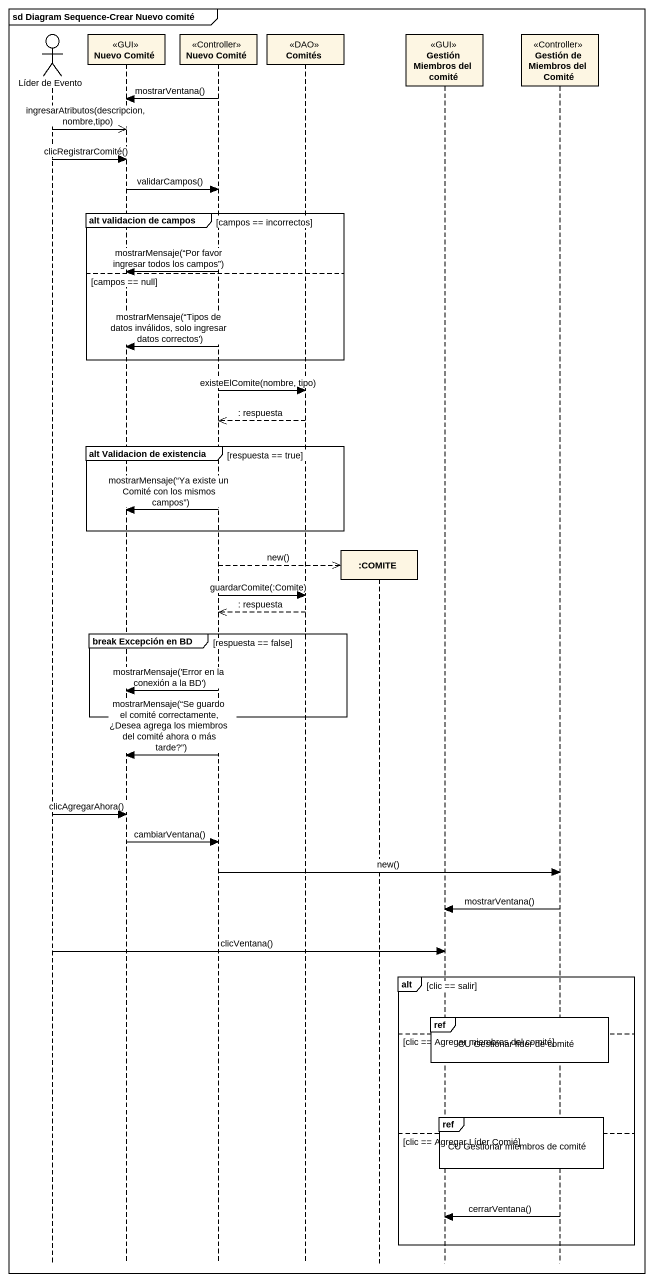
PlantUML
@startuml
mainframe sd Diagram Sequence-Crear Nuevo comité
hide footbox
actor "Líder de Evento" as Líder_de_Evento
participant "Nuevo Comité" as Nuevo_Comité <<GUI>>
participant "Nuevo Comité" as Nuevo_Comité_2 <<Controller>>
participant Comités <<DAO>>
participant ":COMITE" as COMITE
participant "Gestión Miembros del comité" as Gestión_Miembros_del_comité <<GUI>>
participant "Gestión de Miembros del Comité" as Gestión_de_Miembros_del <<Controller>>

Nuevo_Comité_2 -> Nuevo_Comité : mostrarVentana()
Líder_de_Evento ->> Nuevo_Comité : ingresarAtributos(descripcion,nombre,tipo)
Líder_de_Evento -> Nuevo_Comité : clicRegistrarComité()
Nuevo_Comité -> Nuevo_Comité_2 : validarCampos()
group alt validacion de campos [campos == incorrectos]
  Nuevo_Comité_2 -> Nuevo_Comité : mostrarMensaje(“Por favor ingresar todos los campos”)
else campos == null
  Nuevo_Comité_2 -> Nuevo_Comité : mostrarMensaje(“Tipos de datos inválidos, solo ingresar datos correctos')
end
Nuevo_Comité_2 -> Comités : existeElComite(nombre, tipo)
Comités -->> Nuevo_Comité_2 : : respuesta
group alt Validacion de existencia [respuesta == true]
  Nuevo_Comité_2 -> Nuevo_Comité : mostrarMensaje(“Ya existe un Comité con los mismos campos”)
end
Nuevo_Comité_2 -->> COMITE ** : new()
Nuevo_Comité_2 -> Comités : guardarComite(:Comite)
Comités -->> Nuevo_Comité_2 : : respuesta
group break Excepción en BD [respuesta == false]
  Nuevo_Comité_2 -> Nuevo_Comité : mostrarMensaje('Error en la conexión a la BD')
end
Nuevo_Comité_2 -> Nuevo_Comité : mostrarMensaje(“Se guardo el comité correctamente, ¿Desea agrega los miembros del comité ahora o más tarde?”)
Líder_de_Evento -> Nuevo_Comité : clicAgregarAhora()
Nuevo_Comité -> Nuevo_Comité_2 : cambiarVentana()
Nuevo_Comité_2 -> Gestión_de_Miembros_del : new()
Gestión_de_Miembros_del -> Gestión_Miembros_del_comité : mostrarVentana()
Líder_de_Evento -> Gestión_Miembros_del_comité : clicVentana()
alt clic == salir
  ref over Gestión_Miembros_del_comité, Gestión_de_Miembros_del : CU Gestionar líder de comité
else clic == Agregar miembros del comité
  ref over Gestión_Miembros_del_comité, Gestión_de_Miembros_del : CU Gestionar miembros de comité
else clic == Agregar Líder Comié
  Gestión_de_Miembros_del -> Gestión_Miembros_del_comité : cerrarVentana()
end
@enduml
